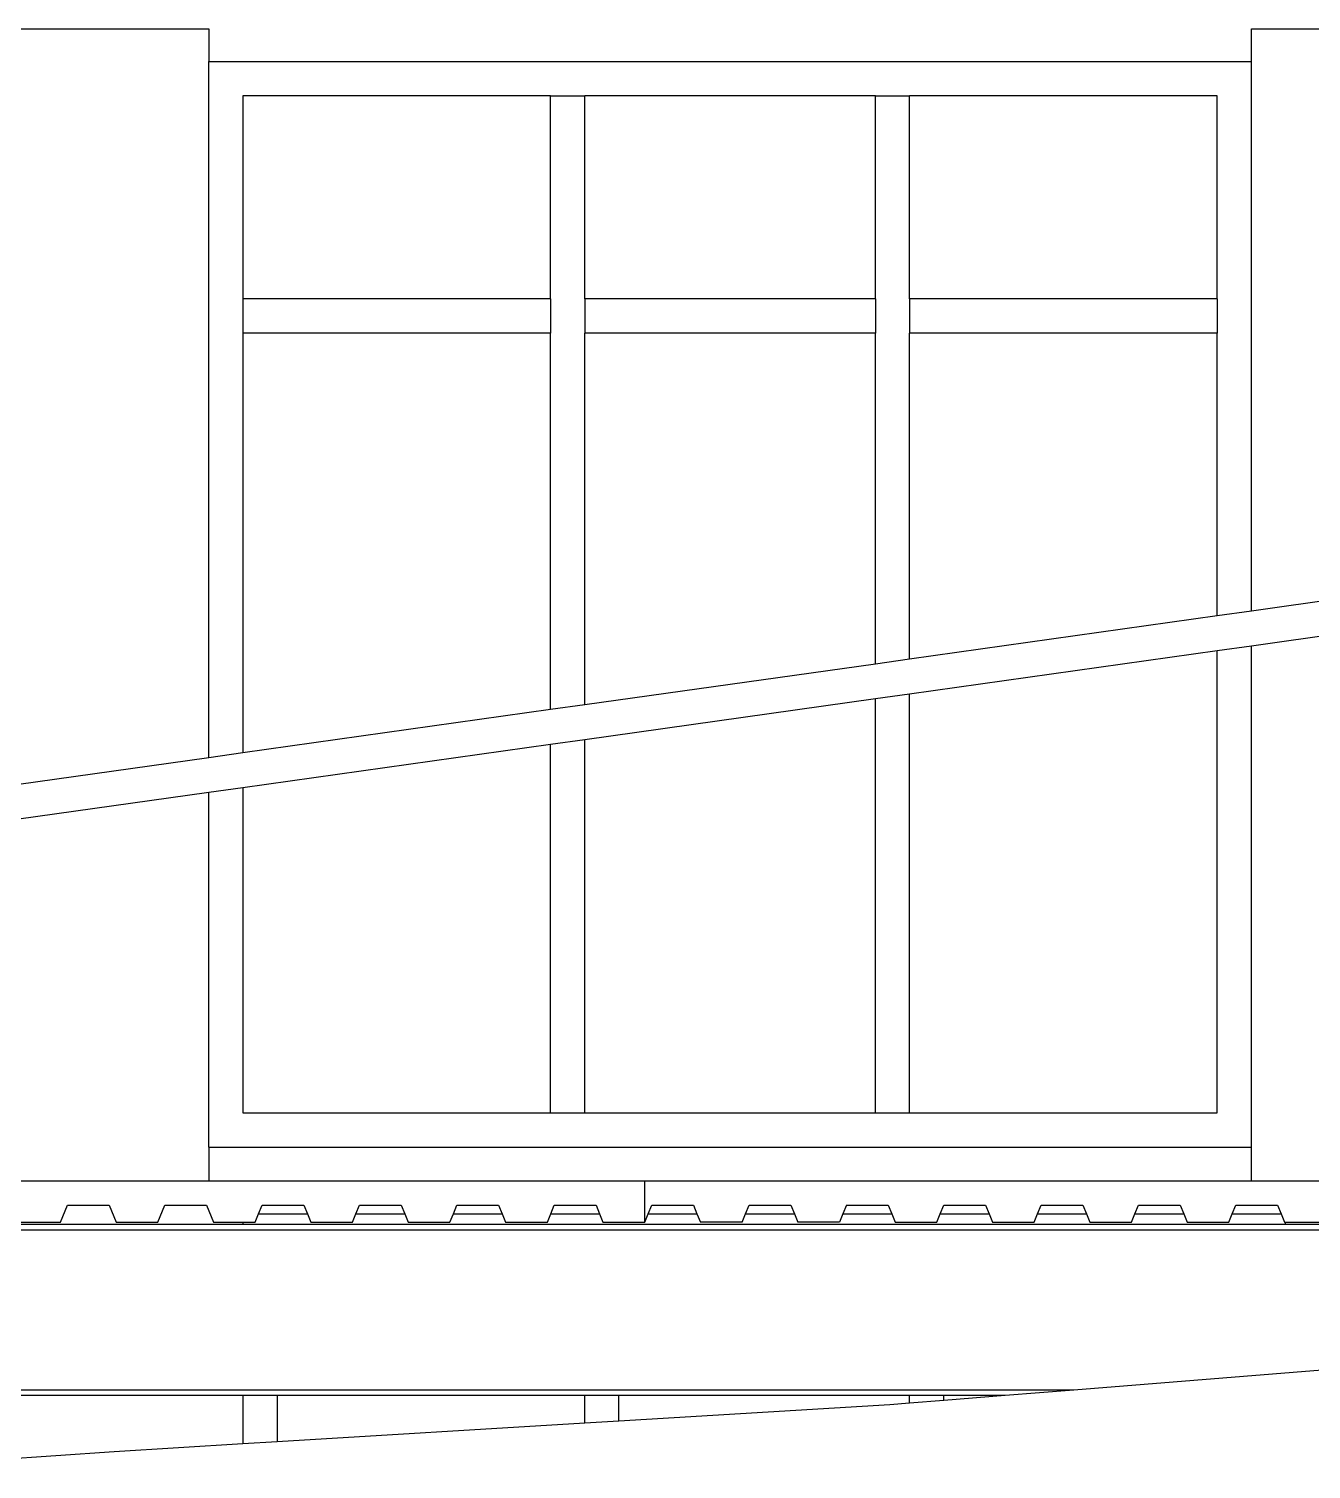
# Model space of a CAD drawing. Extents: x -101 to 101, y -14 to 18.
# Drawn here: x 46.086 to 49.838, y 10.479 to 14.691 of the extents above; entities that cross this region are included whole.
import ezdxf

# ---------------------------------------------------------------- set-up
doc = ezdxf.new("R2010")
doc.units = 0
doc.layers.get('0').update_dxf_attribs({"linetype": 'CONTINUOUS'})
doc.layers.add('SECTIONCUTEDGES', color=7, linetype='CONTINUOUS')

msp = doc.modelspace()

# ---------------------------------------------------------------- linework, layer by layer
for p, q in [((45.4627, 14.6912), (46.6127, 14.6912)), ((46.6127, 14.6912), (46.6127, 14.5955)), ((49.6627, 14.6912), (50.8127, 14.6912)), ((49.6627, 14.5955), (49.6627, 14.6912)), ((46.6127, 12.5596), (46.6127, 14.5955)), ((46.6127, 14.5955), (49.6627, 14.5955)), ((49.6627, 12.9883), (49.6627, 14.5955)), ((47.6127, 14.4955), (46.7127, 14.4955)), ((46.7127, 14.4955), (46.7127, 13.9012)), ((47.6127, 14.4955), (47.7127, 14.4955)), ((47.6127, 13.9012), (47.6127, 14.4955)), ((47.7127, 13.9012), (47.7127, 14.4955)), ((48.5627, 14.4955), (47.7127, 14.4955)), ((48.5627, 14.4955), (48.6627, 14.4955)), ((48.5627, 13.9012), (48.5627, 14.4955)), ((48.6627, 13.9012), (48.6627, 14.4955)), ((49.5627, 14.4955), (48.6627, 14.4955)), ((49.5627, 13.9012), (49.5627, 14.4955)), ((47.6127, 13.9012), (46.7127, 13.9012)), ((46.7127, 13.9012), (46.7127, 13.8012)), ((47.6127, 13.9012), (47.6127, 13.8012)), ((48.5627, 13.9012), (47.7127, 13.9012)), ((47.7127, 13.9012), (47.7127, 13.8012)), ((48.5627, 13.9012), (48.5627, 13.8012)), ((49.5627, 13.9012), (48.6627, 13.9012)), ((48.6627, 13.9012), (48.6627, 13.8012)), ((49.5627, 13.9012), (49.5627, 13.8012)), ((47.6127, 13.8012), (46.7127, 13.8012)), ((46.7127, 13.8012), (46.7127, 12.5737)), ((47.6127, 12.7002), (47.6127, 13.8012)), ((48.5627, 13.8012), (47.7127, 13.8012)), ((47.7127, 12.7142), (47.7127, 13.8012)), ((48.5627, 12.8337), (48.5627, 13.8012)), ((49.5627, 13.8012), (48.6627, 13.8012)), ((48.6627, 12.8477), (48.6627, 13.8012)), ((49.5627, 12.9742), (49.5627, 13.8012)), ((50.8127, 13.1499), (49.6627, 12.9883)), ((49.6627, 12.8873), (50.8127, 13.0489)), ((49.5627, 12.9742), (48.6627, 12.8477)), ((49.6627, 12.9883), (49.5627, 12.9742)), ((48.6627, 12.8477), (48.5627, 12.8337)), ((48.6627, 12.7467), (49.5627, 12.8732)), ((49.5627, 12.8732), (49.6627, 12.8873)), ((49.5627, 11.5212), (49.5627, 12.8732)), ((49.6627, 11.4212), (49.6627, 12.8873)), ((48.5627, 12.8337), (47.7127, 12.7142)), ((47.7127, 12.6132), (48.5627, 12.7327)), ((48.5627, 12.7327), (48.6627, 12.7467)), ((48.5627, 11.5212), (48.5627, 12.7327)), ((48.6627, 11.5212), (48.6627, 12.7467)), ((47.6127, 12.7002), (46.7127, 12.5737)), ((47.7127, 12.7142), (47.6127, 12.7002)), ((46.7127, 12.4727), (47.6127, 12.5992)), ((47.6127, 12.5992), (47.7127, 12.6132)), ((47.6127, 11.5212), (47.6127, 12.5992)), ((47.7127, 11.5212), (47.7127, 12.6132)), ((46.6127, 12.5596), (45.4627, 12.398)), ((46.7127, 12.5737), (46.6127, 12.5596)), ((46.6127, 12.4586), (46.7127, 12.4727)), ((46.7127, 12.4727), (46.7127, 11.5212)), ((45.4627, 12.297), (46.6127, 12.4586)), ((46.6127, 11.4212), (46.6127, 12.4586)), ((46.7127, 11.5212), (47.6127, 11.5212)), ((47.6127, 11.5212), (47.7127, 11.5212)), ((47.7127, 11.5212), (48.5627, 11.5212)), ((48.5627, 11.5212), (48.6627, 11.5212)), ((48.6627, 11.5212), (49.5627, 11.5212)), ((46.6127, 11.4212), (49.6627, 11.4212)), ((46.6127, 11.4212), (46.6127, 11.3212)), ((49.6627, 11.3212), (49.6627, 11.4212)), ((46.6127, 11.3212), (45.4627, 11.3212)), ((47.888, 11.3212), (46.6127, 11.3212)), ((47.888, 11.2012), (47.888, 11.3212)), ((49.6627, 11.3212), (47.888, 11.3212)), ((50.8127, 11.3212), (49.6627, 11.3212)), ((46.1789, 11.2012), (46.1992, 11.2512)), ((46.1992, 11.2512), (46.3213, 11.2512)), ((46.3213, 11.2512), (46.3416, 11.2012)), ((46.4637, 11.2012), (46.4841, 11.2512)), ((46.4841, 11.2512), (46.6062, 11.2512)), ((46.6062, 11.2512), (46.6265, 11.2012)), ((46.7585, 11.2255), (46.7689, 11.2512)), ((46.7689, 11.2512), (46.891, 11.2512)), ((46.891, 11.2512), (46.9015, 11.2255)), ((47.0433, 11.2255), (47.0538, 11.2512)), ((47.0538, 11.2512), (47.1759, 11.2512)), ((47.1759, 11.2512), (47.1863, 11.2255)), ((47.3282, 11.2255), (47.3386, 11.2512)), ((47.3386, 11.2512), (47.4607, 11.2512)), ((47.4607, 11.2512), (47.4712, 11.2255)), ((47.613, 11.2255), (47.6235, 11.2512)), ((47.6235, 11.2512), (47.7456, 11.2512)), ((47.7456, 11.2512), (47.756, 11.2255)), ((47.8979, 11.2255), (47.9084, 11.2512)), ((47.9084, 11.2512), (48.0304, 11.2512)), ((48.0304, 11.2512), (48.0409, 11.2255)), ((48.1827, 11.2255), (48.1932, 11.2512)), ((48.1932, 11.2512), (48.3153, 11.2512)), ((48.3153, 11.2512), (48.3258, 11.2255)), ((48.4781, 11.2512), (48.4676, 11.2255)), ((48.4781, 11.2512), (48.6002, 11.2512)), ((48.6002, 11.2512), (48.6106, 11.2255)), ((48.7525, 11.2255), (48.7629, 11.2512)), ((48.7629, 11.2512), (48.885, 11.2512)), ((48.885, 11.2512), (48.8955, 11.2255)), ((49.0373, 11.2255), (49.0478, 11.2512)), ((49.0478, 11.2512), (49.1699, 11.2512)), ((49.1699, 11.2512), (49.1803, 11.2255)), ((49.3222, 11.2255), (49.3326, 11.2512)), ((49.3326, 11.2512), (49.4547, 11.2512)), ((49.4547, 11.2512), (49.4652, 11.2255)), ((49.607, 11.2255), (49.6175, 11.2512)), ((49.6175, 11.2512), (49.7396, 11.2512)), ((49.7396, 11.2512), (49.75, 11.2255)), ((46.7486, 11.2012), (46.7585, 11.2255)), ((46.7585, 11.2255), (46.9015, 11.2255)), ((46.9015, 11.2255), (46.9114, 11.2012)), ((47.0334, 11.2012), (47.0433, 11.2255)), ((47.0433, 11.2255), (47.1863, 11.2255)), ((47.1863, 11.2255), (47.1962, 11.2012)), ((47.3183, 11.2012), (47.3282, 11.2255)), ((47.3282, 11.2255), (47.4712, 11.2255)), ((47.4712, 11.2255), (47.4811, 11.2012)), ((47.6032, 11.2012), (47.613, 11.2255)), ((47.613, 11.2255), (47.756, 11.2255)), ((47.756, 11.2255), (47.7659, 11.2012)), ((47.888, 11.2012), (47.8979, 11.2255)), ((47.8979, 11.2255), (48.0409, 11.2255)), ((48.0409, 11.2255), (48.0508, 11.2012)), ((48.1729, 11.2012), (48.1827, 11.2255)), ((48.1827, 11.2255), (48.3258, 11.2255)), ((48.3258, 11.2255), (48.3356, 11.2012)), ((48.4676, 11.2255), (48.4577, 11.2012)), ((48.4676, 11.2255), (48.6106, 11.2255)), ((48.6106, 11.2255), (48.6205, 11.2012)), ((48.7426, 11.2012), (48.7525, 11.2255)), ((48.7525, 11.2255), (48.8955, 11.2255)), ((48.8955, 11.2255), (48.9054, 11.2012)), ((49.0274, 11.2012), (49.0373, 11.2255)), ((49.0373, 11.2255), (49.1803, 11.2255)), ((49.1803, 11.2255), (49.1902, 11.2012)), ((49.3123, 11.2012), (49.3222, 11.2255)), ((49.3222, 11.2255), (49.4652, 11.2255)), ((49.4652, 11.2255), (49.4751, 11.2012)), ((49.5971, 11.2012), (49.607, 11.2255)), ((49.607, 11.2255), (49.75, 11.2255)), ((49.75, 11.2255), (49.7599, 11.2012)), ((38.7377, 11.1795), (53.4377, 11.1795)), ((45.5627, 11.1955), (46.7127, 11.1955)), ((46.0568, 11.2012), (46.1789, 11.2012)), ((46.3416, 11.2012), (46.4637, 11.2012)), ((46.6265, 11.2012), (46.7127, 11.2012)), ((46.7127, 11.2012), (46.7127, 11.1955)), ((46.7127, 11.2012), (46.7486, 11.2012)), ((46.7127, 11.1955), (49.7627, 11.1955)), ((46.9114, 11.2012), (47.0334, 11.2012)), ((47.1962, 11.2012), (47.3183, 11.2012)), ((47.4811, 11.2012), (47.6032, 11.2012)), ((47.7659, 11.2012), (47.888, 11.2012)), ((48.1729, 11.2012), (48.0508, 11.2012)), ((48.4577, 11.2012), (48.3356, 11.2012)), ((48.6205, 11.2012), (48.7426, 11.2012)), ((48.9054, 11.2012), (49.0274, 11.2012)), ((49.1902, 11.2012), (49.3123, 11.2012)), ((49.4751, 11.2012), (49.5971, 11.2012)), ((49.7599, 11.2012), (49.7627, 11.2012)), ((49.7627, 11.1955), (49.7627, 11.2012)), ((49.7627, 11.2012), (49.882, 11.2012)), ((49.7627, 11.1955), (50.9127, 11.1955)), ((38.7377, 10.7115), (49.1433, 10.7115)), ((45.5627, 10.6955), (46.7127, 10.6955)), ((46.7127, 10.6955), (46.7127, 10.554)), ((46.7127, 10.6955), (46.8127, 10.6955)), ((46.8127, 10.6955), (46.8127, 10.5601)), ((46.8127, 10.6955), (47.7127, 10.6955)), ((47.7127, 10.6146), (47.7127, 10.6955)), ((47.7127, 10.6955), (47.8127, 10.6955)), ((47.8127, 10.6206), (47.8127, 10.6955)), ((47.8127, 10.6955), (48.6627, 10.6955)), ((48.6627, 10.6732), (48.6627, 10.6955)), ((48.6627, 10.6955), (48.7627, 10.6955)), ((48.7627, 10.6812), (48.7627, 10.6955)), ((48.7627, 10.6955), (48.9424, 10.6955))]:
    msp.add_line(p, q)
at = {"layer": 'SECTIONCUTEDGES'}
for p, q in [((49.1433, 10.7115), (50.2354, 10.7985)), ((48.9424, 10.6955), (49.1433, 10.7115)), ((47.8127, 10.6206), (48.6049, 10.6686)), ((48.6049, 10.6686), (48.6627, 10.6732)), ((48.6627, 10.6732), (48.7627, 10.6812)), ((48.7627, 10.6812), (48.9424, 10.6955)), ((46.8127, 10.5601), (47.7127, 10.6146)), ((47.7127, 10.6146), (47.8127, 10.6206)), ((45.5797, 10.4791), (46.3356, 10.5312)), ((46.3356, 10.5312), (46.7127, 10.554)), ((46.7127, 10.554), (46.8127, 10.5601))]:
    msp.add_line(p, q, dxfattribs=at)

doc.saveas('drawing.dxf')
